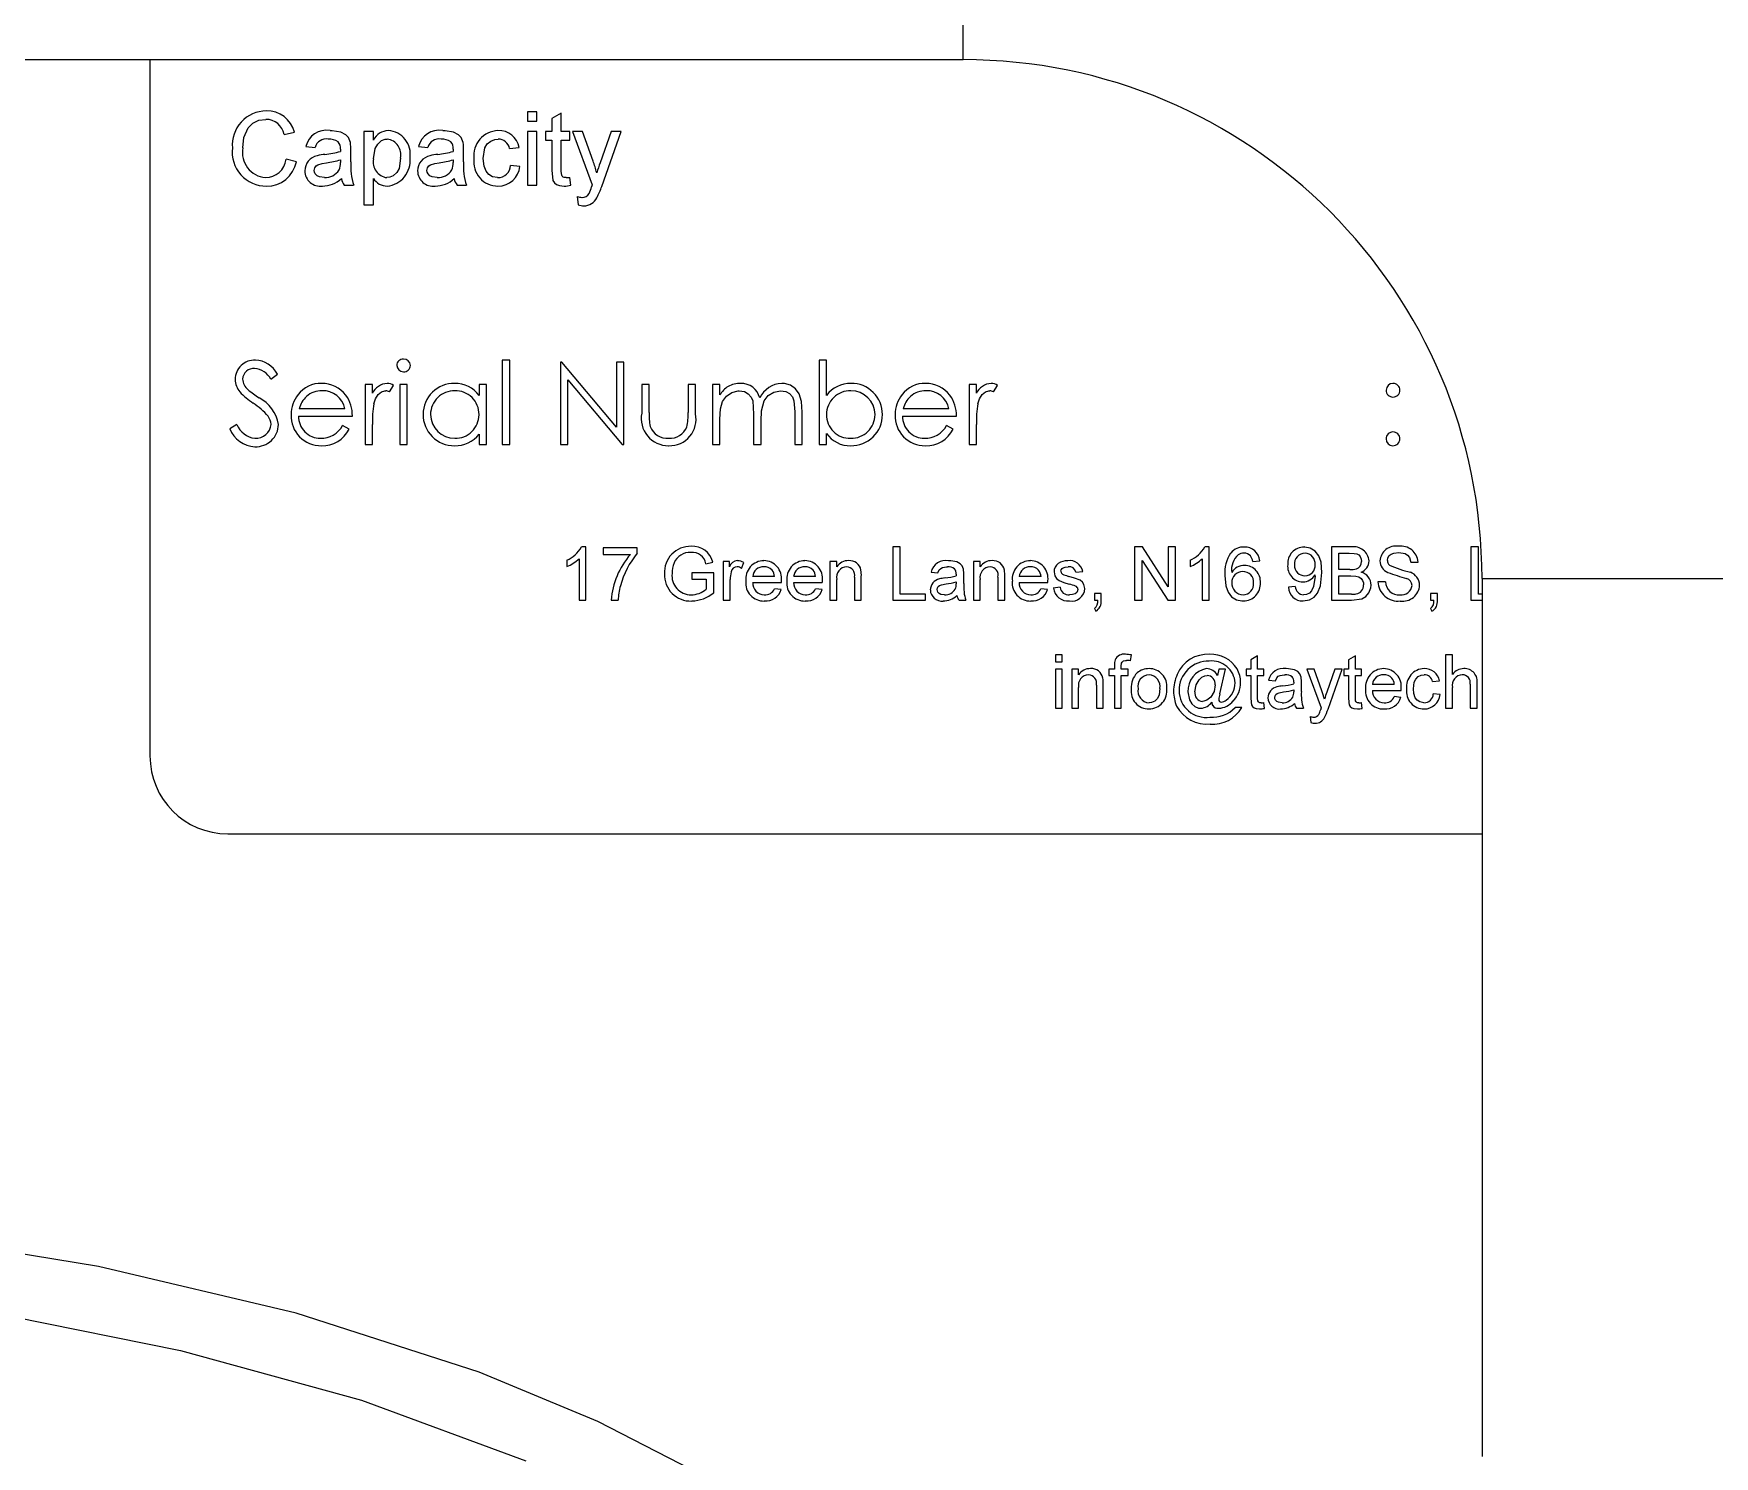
# Model space of a CAD drawing. Header units: millimetres. Extents: x 75 to 2075, y 25 to 1460.
# Drawn here: x 652.9 to 739.3, y 1117.1 to 1190.2 of the extents above; entities that cross this region are included whole.
import ezdxf

# ---------------------------------------------------------------- set-up
doc = ezdxf.new("R2010")
doc.units = ezdxf.units.MM
doc.header["$LTSCALE"] = 5

msp = doc.modelspace()

# ---------------------------------------------------------------- linework, layer by layer
at = {"color": 7, "linetype": 'Continuous', "lineweight": 25}
for p, q in [((700.67, 1188.866), (700.67, 1218.866)), ((486.503, 1188.866), (700.67, 1188.866)), ((658.871, 1188.866), (658.871, 1153.083)), ((678.759, 1186.183), (678.276, 1186.183)), ((678.276, 1186.183), (678.276, 1185.7)), ((678.759, 1185.7), (678.759, 1186.183)), ((678.276, 1185.7), (678.759, 1185.7)), ((680.015, 1186.114), (679.532, 1185.839)), ((679.532, 1185.839), (679.532, 1185.169)), ((680.015, 1185.169), (680.015, 1186.114)), ((665.769, 1185.023), (666.3, 1185.137)), ((666.879, 1184.396), (667.362, 1184.348)), ((670.356, 1185.169), (669.873, 1185.169)), ((669.873, 1185.169), (669.873, 1181.402)), ((670.356, 1184.732), (670.356, 1185.169)), ((672.674, 1184.396), (673.157, 1184.348)), ((678.276, 1185.169), (678.276, 1182.416)), ((678.759, 1185.169), (678.276, 1185.169)), ((678.759, 1182.416), (678.759, 1185.169)), ((679.532, 1185.169), (679.194, 1185.169)), ((679.194, 1185.169), (679.194, 1184.734)), ((679.194, 1184.734), (679.532, 1184.734)), ((679.532, 1184.734), (679.532, 1183.19)), ((680.45, 1185.169), (680.015, 1185.169)), ((680.015, 1183.172), (680.015, 1184.734)), ((680.015, 1184.734), (680.45, 1184.734)), ((680.45, 1184.734), (680.45, 1185.169)), ((680.595, 1185.169), (681.609, 1182.44)), ((681.105, 1185.169), (680.595, 1185.169)), ((681.646, 1183.658), (681.105, 1185.169)), ((682.575, 1185.169), (682.013, 1183.565)), ((682.097, 1182.351), (683.083, 1185.169)), ((683.083, 1185.169), (682.575, 1185.169)), ((666.396, 1183.622), (665.865, 1183.746)), ((668.666, 1183.72), (668.664, 1183.58)), ((669.197, 1183.612), (669.197, 1184.201)), ((674.461, 1183.72), (674.459, 1183.58)), ((674.993, 1183.612), (674.993, 1184.201)), ((677.359, 1184.3), (677.842, 1184.348)), ((670.356, 1181.402), (670.356, 1182.762)), ((677.89, 1183.382), (677.407, 1183.43)), ((680.498, 1182.41), (680.45, 1182.815)), ((668.859, 1182.416), (669.342, 1182.416)), ((674.655, 1182.416), (675.137, 1182.416)), ((678.276, 1182.416), (678.759, 1182.416)), ((680.836, 1181.829), (680.884, 1181.408)), ((669.873, 1181.402), (670.356, 1181.402)), ((676.982, 1173.425), (676.982, 1169.083)), ((677.362, 1173.425), (676.982, 1173.425)), ((677.362, 1169.083), (677.362, 1173.425)), ((680.047, 1173.316), (679.967, 1173.316)), ((679.967, 1173.316), (679.967, 1169.083)), ((682.844, 1169.984), (680.047, 1173.316)), ((682.844, 1173.316), (682.844, 1169.984)), ((683.224, 1173.316), (682.844, 1173.316)), ((683.224, 1169.083), (683.224, 1173.316)), ((693.644, 1173.425), (693.264, 1173.425)), ((693.264, 1173.425), (693.264, 1169.083)), ((693.644, 1171.615), (693.644, 1173.425)), ((665.078, 1172.448), (665.422, 1172.708)), ((680.347, 1172.407), (683.137, 1169.083)), ((680.347, 1169.083), (680.347, 1172.407)), ((669.927, 1172.177), (669.927, 1169.083)), ((670.306, 1172.177), (669.927, 1172.177)), ((670.306, 1171.721), (670.306, 1172.177)), ((671.183, 1171.796), (671.392, 1172.125)), ((672.097, 1172.177), (671.718, 1172.177)), ((671.718, 1172.177), (671.718, 1169.083)), ((672.097, 1169.083), (672.097, 1172.177)), ((675.788, 1172.177), (675.788, 1171.604)), ((676.168, 1172.177), (675.788, 1172.177)), ((676.168, 1169.083), (676.168, 1172.177)), ((684.146, 1172.177), (684.146, 1170.698)), ((684.526, 1172.177), (684.146, 1172.177)), ((684.526, 1170.742), (684.526, 1172.177)), ((686.534, 1172.177), (686.534, 1170.742)), ((686.914, 1172.177), (686.534, 1172.177)), ((686.914, 1170.67), (686.914, 1172.177)), ((687.783, 1172.177), (687.783, 1169.083)), ((688.162, 1172.177), (687.783, 1172.177)), ((688.162, 1171.639), (688.162, 1172.177)), ((700.971, 1172.177), (700.971, 1169.083)), ((701.351, 1172.177), (700.971, 1172.177)), ((701.351, 1171.721), (701.351, 1172.177)), ((702.228, 1171.796), (702.436, 1172.125)), ((668.895, 1170.928), (666.547, 1170.928)), ((689.899, 1170.656), (689.899, 1169.083)), ((692.016, 1170.76), (692.016, 1169.083)), ((692.396, 1169.083), (692.396, 1170.759)), ((699.94, 1170.928), (697.592, 1170.928)), ((663.337, 1170.114), (662.98, 1169.9)), ((666.507, 1170.548), (669.275, 1170.548)), ((669.112, 1169.883), (668.775, 1170.06)), ((670.306, 1169.083), (670.306, 1170.123)), ((688.162, 1169.083), (688.162, 1170.385)), ((690.279, 1169.083), (690.279, 1170.286)), ((697.552, 1170.548), (700.32, 1170.548)), ((700.157, 1169.883), (699.819, 1170.06)), ((701.351, 1169.083), (701.351, 1170.123)), ((669.927, 1169.083), (670.306, 1169.083)), ((671.718, 1169.083), (672.097, 1169.083)), ((675.788, 1169.618), (675.788, 1169.083)), ((675.788, 1169.083), (676.168, 1169.083)), ((676.982, 1169.083), (677.362, 1169.083)), ((679.967, 1169.083), (680.347, 1169.083)), ((683.137, 1169.083), (683.224, 1169.083)), ((687.783, 1169.083), (688.162, 1169.083)), ((689.899, 1169.083), (690.279, 1169.083)), ((692.016, 1169.083), (692.396, 1169.083)), ((693.264, 1169.083), (693.644, 1169.083)), ((693.644, 1169.083), (693.644, 1169.655)), ((700.971, 1169.083), (701.351, 1169.083)), ((681.281, 1163.823), (681.054, 1163.823)), ((681.281, 1161.083), (681.281, 1163.823)), ((683.915, 1163.787), (682.159, 1163.787)), ((682.159, 1163.787), (682.159, 1163.436)), ((683.915, 1163.503), (683.915, 1163.787)), ((697.05, 1163.823), (697.05, 1161.083)), ((697.437, 1163.823), (697.05, 1163.823)), ((697.437, 1161.399), (697.437, 1163.823)), ((709.484, 1163.823), (709.484, 1161.083)), ((709.892, 1163.823), (709.484, 1163.823)), ((711.205, 1161.778), (709.892, 1163.823)), ((711.205, 1163.823), (711.205, 1161.778)), ((711.591, 1163.823), (711.205, 1163.823)), ((711.591, 1161.083), (711.591, 1163.823)), ((713.312, 1163.823), (713.086, 1163.823)), ((713.312, 1161.083), (713.312, 1163.823)), ((720.625, 1163.823), (719.599, 1163.823)), ((719.599, 1163.823), (719.599, 1161.083)), ((726.764, 1163.823), (726.764, 1161.083)), ((727.15, 1163.823), (726.764, 1163.823)), ((727.15, 1161.399), (727.15, 1163.823)), ((680.297, 1163.138), (680.297, 1162.814)), ((680.929, 1163.218), (680.929, 1161.083)), ((682.159, 1163.436), (683.564, 1163.436)), ((687.45, 1162.961), (687.803, 1163.05)), ((688.34, 1163.085), (688.34, 1161.083)), ((688.656, 1163.085), (688.34, 1163.085)), ((688.656, 1162.806), (688.656, 1163.085)), ((689.284, 1162.722), (689.394, 1163.026)), ((693.819, 1163.085), (693.819, 1161.083)), ((694.17, 1163.085), (693.819, 1163.085)), ((694.17, 1162.806), (694.17, 1163.085)), ((701.546, 1163.085), (701.195, 1163.085)), ((701.195, 1163.085), (701.195, 1161.083)), ((701.546, 1162.806), (701.546, 1163.085)), ((709.87, 1163.127), (711.183, 1161.083)), ((709.87, 1161.083), (709.87, 1163.127)), ((712.329, 1163.138), (712.329, 1162.814)), ((712.961, 1163.218), (712.961, 1161.083)), ((715.56, 1163.085), (715.911, 1163.12)), ((719.985, 1162.663), (719.985, 1163.506)), ((719.985, 1163.506), (720.507, 1163.506)), ((723.673, 1163.05), (724.06, 1163.05)), ((686.725, 1162.488), (686.725, 1162.172)), ((687.848, 1162.488), (686.725, 1162.488)), ((686.725, 1162.172), (687.462, 1162.172)), ((687.462, 1162.172), (687.462, 1161.653)), ((687.848, 1161.474), (687.848, 1162.488)), ((688.691, 1161.083), (688.691, 1162.147)), ((690.974, 1162.312), (689.85, 1162.312)), ((689.85, 1161.996), (691.324, 1161.996)), ((693.082, 1162.312), (691.958, 1162.312)), ((691.958, 1161.996), (693.431, 1161.996)), ((694.17, 1161.083), (694.17, 1162.156)), ((695.084, 1162.278), (695.084, 1161.083)), ((695.435, 1161.083), (695.435, 1162.308)), ((699.017, 1162.523), (699.369, 1162.488)), ((700.317, 1162.031), (700.315, 1161.929)), ((700.703, 1161.952), (700.703, 1162.381)), ((701.546, 1161.083), (701.546, 1162.156)), ((702.459, 1162.278), (702.459, 1161.083)), ((702.811, 1161.083), (702.811, 1162.308)), ((704.672, 1162.312), (703.548, 1162.312)), ((703.548, 1161.996), (705.022, 1161.996)), ((706.463, 1162.523), (706.814, 1162.558)), ((720.55, 1162.663), (719.985, 1162.663)), ((719.985, 1161.399), (719.985, 1162.347)), ((719.985, 1162.347), (720.589, 1162.347)), ((722.374, 1162.031), (721.987, 1162.031)), ((727.337, 1162.199), (727.337, 1117.091)), ((727.337, 1162.199), (757.337, 1162.199)), ((680.929, 1161.083), (681.281, 1161.083)), ((682.58, 1161.083), (682.931, 1161.083)), ((688.34, 1161.083), (688.691, 1161.083)), ((691.315, 1161.645), (690.97, 1161.68)), ((693.422, 1161.645), (693.078, 1161.68)), ((693.819, 1161.083), (694.17, 1161.083)), ((695.084, 1161.083), (695.435, 1161.083)), ((697.05, 1161.083), (698.736, 1161.083)), ((698.736, 1161.399), (697.437, 1161.399)), ((698.736, 1161.083), (698.736, 1161.399)), ((700.457, 1161.083), (700.809, 1161.083)), ((701.195, 1161.083), (701.546, 1161.083)), ((702.459, 1161.083), (702.811, 1161.083)), ((705.012, 1161.645), (704.668, 1161.68)), ((705.655, 1161.75), (705.304, 1161.715)), ((707.763, 1161.434), (707.412, 1161.434)), ((707.412, 1161.434), (707.412, 1161.083)), ((707.412, 1161.083), (707.586, 1161.083)), ((707.763, 1161.083), (707.763, 1161.434)), ((709.484, 1161.083), (709.87, 1161.083)), ((711.183, 1161.083), (711.591, 1161.083)), ((712.961, 1161.083), (713.312, 1161.083)), ((717.738, 1161.785), (717.386, 1161.75)), ((719.599, 1161.083), (720.627, 1161.083)), ((720.633, 1161.399), (719.985, 1161.399)), ((725.043, 1161.434), (724.692, 1161.434)), ((724.692, 1161.434), (724.692, 1161.083)), ((724.692, 1161.083), (724.866, 1161.083)), ((725.043, 1161.083), (725.043, 1161.434)), ((726.764, 1161.083), (727.337, 1161.083)), ((727.337, 1161.399), (727.15, 1161.399)), ((707.412, 1160.662), (707.482, 1160.521)), ((724.692, 1160.662), (724.762, 1160.521)), ((705.761, 1158.275), (705.41, 1158.275)), ((705.41, 1158.275), (705.41, 1157.923)), ((705.41, 1157.923), (705.761, 1157.923)), ((705.761, 1157.923), (705.761, 1158.275)), ((708.444, 1157.741), (708.444, 1157.537)), ((708.795, 1157.537), (708.795, 1157.707)), ((709.269, 1157.976), (709.319, 1158.275)), ((715.806, 1158.224), (715.455, 1158.024)), ((715.455, 1158.024), (715.455, 1157.537)), ((715.806, 1157.537), (715.806, 1158.224)), ((720.828, 1158.224), (720.477, 1158.024)), ((720.477, 1158.024), (720.477, 1157.537)), ((720.828, 1157.537), (720.828, 1158.224)), ((725.464, 1158.275), (725.464, 1155.535)), ((725.816, 1158.275), (725.464, 1158.275)), ((725.816, 1157.274), (725.816, 1158.275)), ((705.41, 1157.537), (705.41, 1155.535)), ((705.761, 1157.537), (705.41, 1157.537)), ((705.761, 1155.535), (705.761, 1157.537)), ((706.253, 1157.537), (706.253, 1155.535)), ((706.604, 1157.537), (706.253, 1157.537)), ((706.604, 1157.258), (706.604, 1157.537)), ((707.868, 1155.535), (707.868, 1156.76)), ((708.163, 1157.537), (708.163, 1157.221)), ((708.444, 1157.537), (708.163, 1157.537)), ((708.163, 1157.221), (708.444, 1157.221)), ((708.444, 1157.221), (708.444, 1155.535)), ((709.146, 1157.537), (708.795, 1157.537)), ((708.795, 1157.221), (709.146, 1157.221)), ((708.795, 1155.535), (708.795, 1157.221)), ((709.146, 1157.221), (709.146, 1157.537)), ((713.804, 1157.537), (713.74, 1157.227)), ((714.155, 1157.537), (713.804, 1157.537)), ((713.864, 1156.269), (714.155, 1157.537)), ((715.455, 1157.537), (715.209, 1157.537)), ((715.209, 1157.537), (715.209, 1157.221)), ((715.209, 1157.221), (715.455, 1157.221)), ((715.455, 1157.221), (715.455, 1156.097)), ((716.122, 1157.537), (715.806, 1157.537)), ((715.806, 1157.221), (716.122, 1157.221)), ((715.806, 1156.085), (715.806, 1157.221)), ((716.122, 1157.221), (716.122, 1157.537)), ((716.368, 1156.975), (716.719, 1156.94)), ((718.054, 1156.404), (718.054, 1156.833)), ((718.706, 1157.537), (718.335, 1157.537)), ((718.335, 1157.537), (719.072, 1155.552)), ((719.099, 1156.438), (718.706, 1157.537)), ((719.775, 1157.537), (719.366, 1156.37)), ((719.427, 1155.488), (720.145, 1157.537)), ((720.145, 1157.537), (719.775, 1157.537)), ((720.231, 1157.537), (720.231, 1157.221)), ((720.477, 1157.537), (720.231, 1157.537)), ((720.231, 1157.221), (720.477, 1157.221)), ((720.477, 1157.221), (720.477, 1156.097)), ((721.144, 1157.537), (720.828, 1157.537)), ((720.828, 1157.221), (721.144, 1157.221)), ((720.828, 1156.085), (720.828, 1157.221)), ((721.144, 1157.221), (721.144, 1157.537)), ((722.83, 1156.764), (721.706, 1156.764)), ((724.797, 1156.905), (725.148, 1156.94)), ((726.729, 1156.779), (726.729, 1155.535)), ((727.08, 1155.535), (727.08, 1156.797)), ((706.604, 1155.535), (706.604, 1156.608)), ((707.517, 1156.73), (707.517, 1155.535)), ((717.667, 1156.483), (717.666, 1156.381)), ((721.706, 1156.448), (723.18, 1156.448)), ((723.171, 1156.097), (722.826, 1156.132)), ((725.183, 1156.237), (724.832, 1156.273)), ((725.816, 1155.535), (725.816, 1156.609)), ((705.41, 1155.535), (705.761, 1155.535)), ((706.253, 1155.535), (706.604, 1155.535)), ((707.517, 1155.535), (707.868, 1155.535)), ((708.444, 1155.535), (708.795, 1155.535)), ((714.998, 1155.57), (714.647, 1155.57)), ((716.157, 1155.53), (716.122, 1155.825)), ((717.808, 1155.535), (718.159, 1155.535)), ((718.51, 1155.108), (718.545, 1154.802)), ((721.18, 1155.53), (721.144, 1155.825)), ((725.464, 1155.535), (725.816, 1155.535)), ((726.729, 1155.535), (727.08, 1155.535)), ((662.871, 1149.083), (727.337, 1149.083))]:
    msp.add_line(p, q, dxfattribs=at)
at = {"color": 7, "linetype": 'Continuous', "lineweight": 25, "flags": 128}
for points in [[(663.644, 1184.33), (663.705, 1184.862), (663.913, 1185.361), (664.156, 1185.604), (664.468, 1185.751), (664.822, 1185.797)], [(669.174, 1184.614), (669.075, 1184.864), (668.94, 1185.011), (668.686, 1185.141), (668.242, 1185.215), (668.127, 1185.217)], [(670.356, 1183.77), (670.443, 1184.303), (670.578, 1184.531), (670.779, 1184.704), (670.955, 1184.772), (671.068, 1184.783)], [(674.969, 1184.614), (674.871, 1184.864), (674.735, 1185.011), (674.481, 1185.141), (674.037, 1185.215), (673.922, 1185.217)], [(676.007, 1183.795), (676.089, 1184.327), (676.205, 1184.532), (676.384, 1184.685), (676.598, 1184.767), (676.762, 1184.783)], [(667.314, 1183.173), (667.343, 1183.306), (667.412, 1183.404), (667.499, 1183.467), (667.716, 1183.535), (667.939, 1183.57)], [(671.757, 1183.806), (671.677, 1183.274), (671.56, 1183.061), (671.379, 1182.898), (671.194, 1182.819), (671.048, 1182.803)], [(673.109, 1183.173), (673.138, 1183.306), (673.207, 1183.404), (673.294, 1183.467), (673.511, 1183.535), (673.735, 1183.57)], [(676.743, 1182.803), (676.478, 1182.849), (676.287, 1182.962), (676.145, 1183.131), (676.046, 1183.395), (676.007, 1183.795)], [(667.842, 1182.803), (667.582, 1182.839), (667.463, 1182.898), (667.369, 1182.993), (667.326, 1183.083), (667.314, 1183.173)], [(673.637, 1182.803), (673.377, 1182.839), (673.258, 1182.898), (673.164, 1182.993), (673.121, 1183.083), (673.109, 1183.173)], [(679.532, 1183.19), (679.586, 1182.656), (679.663, 1182.536), (679.775, 1182.448), (679.921, 1182.392), (680.158, 1182.368)], [(680.26, 1182.803), (680.167, 1182.813), (680.111, 1182.836), (680.065, 1182.877), (680.034, 1182.933), (680.016, 1183.118), (680.015, 1183.172)], [(670.374, 1171.184), (670.463, 1171.437), (670.609, 1171.663), (670.776, 1171.794), (670.938, 1171.847), (670.989, 1171.851)], [(688.162, 1170.385), (688.197, 1170.918), (688.308, 1171.305), (688.502, 1171.573), (688.772, 1171.762), (689.098, 1171.848), (689.163, 1171.851)], [(689.163, 1171.851), (689.428, 1171.808), (689.627, 1171.696), (689.777, 1171.523), (689.852, 1171.329), (689.899, 1170.656)], [(690.279, 1170.286), (690.303, 1170.82), (690.443, 1171.341), (690.649, 1171.605), (690.932, 1171.783), (691.282, 1171.851)], [(691.282, 1171.851), (691.548, 1171.81), (691.748, 1171.703), (691.898, 1171.533), (691.973, 1171.34), (692.016, 1170.76)], [(692.396, 1170.759), (692.362, 1171.292), (692.243, 1171.696), (692.056, 1171.955), (691.793, 1172.137), (691.484, 1172.223), (691.348, 1172.231)], [(701.419, 1171.184), (701.507, 1171.437), (701.654, 1171.663), (701.821, 1171.794), (701.982, 1171.847), (702.034, 1171.851)], [(719.107, 1162.508), (719.063, 1163.041), (718.948, 1163.371), (718.765, 1163.604), (718.513, 1163.761), (718.238, 1163.821), (718.191, 1163.823)], [(699.369, 1162.488), (699.443, 1162.651), (699.516, 1162.726), (699.61, 1162.772), (699.821, 1162.803), (699.861, 1162.804)], [(700.686, 1162.681), (700.617, 1162.859), (700.523, 1162.965), (700.347, 1163.059), (700.039, 1163.117), (699.924, 1163.12)], [(705.691, 1162.575), (705.709, 1162.654), (705.75, 1162.71), (705.81, 1162.755), (705.919, 1162.791), (706.075, 1162.804)], [(720.507, 1163.506), (720.774, 1163.494), (720.912, 1163.465), (721.005, 1163.413), (721.075, 1163.333), (721.131, 1163.201), (721.144, 1163.078)], [(722.479, 1163.133), (722.503, 1163.265), (722.573, 1163.378), (722.672, 1163.46), (722.801, 1163.512), (723.059, 1163.542)], [(723.059, 1163.542), (723.385, 1163.485), (723.513, 1163.404), (723.606, 1163.285), (723.666, 1163.103), (723.673, 1163.05)], [(705.339, 1162.539), (705.38, 1162.337), (705.468, 1162.2), (705.596, 1162.1), (705.851, 1161.996), (706.119, 1161.913)], [(706.92, 1161.684), (706.879, 1161.893), (706.795, 1162.018), (706.676, 1162.111), (706.398, 1162.222), (706.109, 1162.313)], [(714.12, 1162.365), (714.17, 1161.833), (714.289, 1161.498), (714.47, 1161.27), (714.717, 1161.115), (714.995, 1161.051), (715.08, 1161.048)], [(718.143, 1161.048), (718.476, 1161.107), (718.712, 1161.249), (718.89, 1161.458), (719.04, 1161.829), (719.107, 1162.508)], [(718.758, 1162.322), (718.675, 1161.79), (718.577, 1161.571), (718.465, 1161.458), (718.323, 1161.388), (718.161, 1161.364)], [(720.589, 1162.347), (720.856, 1162.329), (721.014, 1162.283), (721.12, 1162.21), (721.197, 1162.106), (721.242, 1161.973), (721.25, 1161.873)], [(699.333, 1161.633), (699.349, 1161.716), (699.393, 1161.789), (699.454, 1161.84), (699.56, 1161.881), (699.788, 1161.922)], [(699.718, 1161.364), (699.529, 1161.39), (699.442, 1161.433), (699.373, 1161.502), (699.342, 1161.568), (699.333, 1161.633)], [(706.569, 1161.649), (706.552, 1161.563), (706.504, 1161.488), (706.419, 1161.42), (706.291, 1161.377), (706.139, 1161.364)], [(720.627, 1161.083), (721.16, 1161.158), (721.372, 1161.273), (721.527, 1161.459), (721.623, 1161.716), (721.636, 1161.868)], [(708.795, 1157.707), (708.813, 1157.852), (708.837, 1157.907), (708.871, 1157.944), (708.915, 1157.969), (709.02, 1157.991), (709.073, 1157.994)], [(712.575, 1156.375), (712.647, 1156.733), (712.8, 1157.005), (712.945, 1157.141), (713.088, 1157.206), (713.206, 1157.221)], [(716.719, 1156.94), (716.794, 1157.103), (716.866, 1157.178), (716.961, 1157.224), (717.171, 1157.255), (717.212, 1157.256)], [(718.037, 1157.133), (717.967, 1157.311), (717.873, 1157.417), (717.698, 1157.511), (717.39, 1157.569), (717.275, 1157.572)], [(723.814, 1156.538), (723.854, 1156.869), (723.93, 1157.037), (724.062, 1157.169), (724.216, 1157.238), (724.363, 1157.256)], [(710.783, 1156.547), (710.741, 1156.219), (710.658, 1156.041), (710.517, 1155.903), (710.351, 1155.83), (710.222, 1155.816)], [(712.223, 1156.376), (712.3, 1155.977), (712.427, 1155.761), (712.582, 1155.625), (712.773, 1155.547), (712.888, 1155.535)], [(713.628, 1156.738), (713.566, 1156.403), (713.392, 1156.108), (713.201, 1155.954), (713.036, 1155.893), (712.964, 1155.886)], [(715.455, 1156.097), (715.467, 1155.831), (715.493, 1155.711), (715.545, 1155.628), (715.619, 1155.565), (715.723, 1155.521), (715.91, 1155.5)], [(715.984, 1155.816), (715.917, 1155.823), (715.875, 1155.84), (715.842, 1155.87), (715.82, 1155.91), (715.806, 1156.045), (715.806, 1156.085)], [(716.684, 1156.085), (716.699, 1156.168), (716.743, 1156.241), (716.805, 1156.292), (716.911, 1156.333), (717.139, 1156.374)], [(717.068, 1155.816), (716.879, 1155.842), (716.792, 1155.885), (716.724, 1155.954), (716.692, 1156.02), (716.684, 1156.085)], [(720.477, 1156.097), (720.489, 1155.831), (720.515, 1155.711), (720.567, 1155.628), (720.641, 1155.565), (720.745, 1155.521), (720.932, 1155.5)], [(721.007, 1155.816), (720.939, 1155.823), (720.898, 1155.84), (720.865, 1155.87), (720.842, 1155.91), (720.829, 1156.045), (720.828, 1156.085)], [(724.349, 1155.816), (724.133, 1155.859), (723.999, 1155.948), (723.902, 1156.076), (723.833, 1156.29), (723.814, 1156.538)], [(687.951, 1115.762), (681.897, 1118.884), (675.796, 1121.414), (666.391, 1124.454), (656.227, 1126.857), (645.877, 1128.546), (636.846, 1129.47), (628.826, 1129.888), (620.047, 1129.917), (610.607, 1129.438), (600.908, 1128.355), (591.08, 1126.573), (580.814, 1123.838), (570.181, 1119.797), (559.655, 1114.091)], [(567.185, 1114.633), (575.22, 1118.313), (587.016, 1122.164), (599.445, 1124.762), (611.922, 1126.196), (619.219, 1126.562), (625.972, 1126.612), (632.112, 1126.423), (637.71, 1126.056), (644.148, 1125.4), (651.795, 1124.284), (660.44, 1122.536), (669.752, 1119.976), (678.196, 1116.871)]]:
    msp.add_lwpolyline(points, dxfattribs=at)
at = {"color": 7, "linetype": 'Continuous', "lineweight": 25}
for centre, radius, start, end in [((700.67, 1162.199), 56.667, 0, 90), ((700.67, 1162.199), 26.667, 0, 90), ((664.852, 1184.485), 1.747, 90.13166, 185.16291), ((664.905, 1184.797), 1.435, 13.67637, 92.2795), ((664.838, 1184.85), 0.947, 10.49444, 90.92675), ((667.929, 1184.16), 1.076, 79.41642, 167.28918), ((667.926, 1184.215), 0.579, 78.65408, 166.70021), ((668.094, 1184.03), 0.754, 53.54945, 94.08239), ((668.192, 1184.313), 0.476, 354.43884, 42.78149), ((666.508, 1184.256), 2.69, 358.83615, 7.65113), ((671.144, 1184.337), 0.881, 91.42783, 153.33156), ((670.955, 1183.972), 0.819, 348.35865, 82.05219), ((671.045, 1184.009), 1.211, 350.6801, 86.38374), ((673.724, 1184.16), 1.076, 79.41642, 167.28918), ((673.721, 1184.215), 0.579, 78.65408, 166.70021), ((673.889, 1184.03), 0.754, 53.54945, 94.08239), ((673.987, 1184.313), 0.476, 354.43884, 42.78149), ((672.303, 1184.256), 2.69, 358.83615, 7.65113), ((676.794, 1183.938), 1.28, 91.58741, 186.97721), ((676.81, 1184.172), 1.047, 9.7051, 92.78078), ((676.777, 1184.191), 0.592, 10.61141, 91.43578), ((664.84, 1184.109), 1.741, 172.7887, 270.61517), ((664.918, 1184.094), 1.296, 169.51646, 265.15964), ((664.819, 1183.855), 1.052, 269.45551, 354.06509), ((664.896, 1183.891), 1.524, 268.57318, 349.82168), ((667.628, 1183.146), 0.797, 101.37603, 179.96682), ((668.203, 1180.909), 3.106, 96.20143, 103.64049), ((667.457, 1188.14), 4.164, 275.6642, 286.8512), ((667.562, 1187.231), 3.68, 275.89001, 287.46119), ((667.831, 1183.539), 0.834, 335.89461, 2.83874), ((678.743, 1184.008), 10.08, 178.52695, 179.16615), ((672.389, 1183.392), 3.199, 176.0642, 197.75826), ((671.156, 1183.611), 0.815, 168.73219, 262.41923), ((670.934, 1183.675), 1.313, 275.73212, 6.04188), ((673.423, 1183.146), 0.797, 101.37603, 179.96682), ((673.998, 1180.909), 3.106, 96.20143, 103.64049), ((673.252, 1188.14), 4.164, 275.6642, 286.8512), ((673.357, 1187.231), 3.68, 275.89001, 287.46119), ((673.626, 1183.539), 0.834, 335.89461, 2.83874), ((684.538, 1184.008), 10.08, 178.52695, 179.16615), ((678.184, 1183.392), 3.199, 176.0642, 197.75826), ((676.756, 1183.612), 1.244, 172.11916, 270.19205), ((675.157, 1181.309), 6.901, 14.63996, 19.89695), ((762.789, 1154.922), 85.704, 160.47603, 160.83851), ((667.63, 1183.161), 0.8, 181.08834, 277.29149), ((667.72, 1183.842), 1.474, 270.48275, 312.45084), ((667.864, 1183.671), 0.868, 268.57298, 327.0201), ((669.448, 1182.869), 0.742, 188.85542, 217.54176), ((671.072, 1183.215), 0.847, 212.32466, 269.53506), ((673.426, 1183.161), 0.8, 181.08834, 277.29149), ((673.515, 1183.842), 1.474, 270.48275, 312.45084), ((673.659, 1183.671), 0.868, 268.57298, 327.0201), ((675.243, 1182.869), 0.742, 188.85542, 217.54176), ((676.755, 1183.455), 0.652, 268.9343, 357.85369), ((676.759, 1183.506), 1.138, 270.05428, 353.74239), ((680.22, 1184.926), 2.123, 271.0861, 276.20868), ((680.128, 1184.024), 1.656, 271.01188, 282.89403), ((681.098, 1182.645), 0.857, 252.20992, 268.69181), ((681.104, 1182.177), 0.389, 266.13265, 330.18494), ((678.942, 1183.117), 2.745, 335.60588, 343.28203), ((698.948, 1176.558), 18.31, 161.26421, 161.63532), ((676.902, 1184.308), 5.551, 332.79263, 339.36516), ((681.202, 1182.308), 0.954, 250.52745, 268.65713), ((681.168, 1182.102), 0.749, 270.90217, 333.61454), ((664.245, 1172.432), 0.994, 87.16573, 179.72504), ((664.232, 1172.082), 1.345, 27.77398, 87.3673), ((671.892, 1173.142), 0.338, 87.71445, 178.27648), ((671.914, 1173.133), 0.347, 3.18907, 91.36938), ((664.285, 1172.451), 1.034, 180.7676, 219.5493), ((664.204, 1172.418), 0.575, 85.28612, 176.32774), ((664.37, 1172.487), 0.74, 182.52554, 231.52468), ((664.18, 1171.98), 1.013, 27.49519, 85.9422), ((671.896, 1173.17), 0.342, 182.9943, 271.60992), ((671.925, 1173.163), 0.336, 266.76076, 358.08609), ((666.485, 1174.698), 4.174, 224.10575, 236.50393), ((670.352, 1180.011), 10.352, 231.51325, 235.43312), ((663.609, 1169.804), 1.894, 9.60698, 62.65052), ((667.759, 1170.636), 1.632, 141.41578, 180.53301), ((667.65, 1170.764), 1.467, 88.33034, 142.65872), ((667.821, 1170.611), 1.313, 133.62099, 165.99994), ((667.689, 1170.676), 1.176, 88.84469, 131.1411), ((667.73, 1170.729), 1.502, 36.46949, 91.43471), ((667.756, 1170.687), 1.164, 11.93901, 92.15763), ((667.562, 1170.601), 1.714, 358.24852, 36.57288), ((671.12, 1171.33), 0.903, 93.73758, 154.32323), ((670.967, 1171.402), 0.449, 61.16803, 87.13955), ((671.039, 1171.592), 0.64, 56.47763, 87.97973), ((674.506, 1170.637), 1.594, 88.90162, 179.95069), ((674.524, 1170.619), 1.232, 89.16902, 179.29478), ((674.583, 1170.761), 1.47, 34.97782, 91.82998), ((674.575, 1170.638), 1.213, 359.28548, 91.57845), ((689.487, 1170.761), 1.589, 124.30995, 146.47723), ((689.227, 1170.865), 1.366, 89.90957, 117.73226), ((689.25, 1171.236), 0.995, 14.41756, 91.19791), ((691.414, 1170.896), 1.337, 92.81971, 153.90574), ((694.902, 1170.639), 1.592, 89.84228, 142.17352), ((694.867, 1170.629), 1.223, 88.59938, 179.66809), ((694.901, 1170.612), 1.239, 0.56107, 90.22541), ((694.925, 1170.635), 1.596, 359.60238, 90.66909), ((698.804, 1170.636), 1.632, 141.41578, 180.53301), ((698.695, 1170.764), 1.467, 88.33034, 142.65872), ((698.865, 1170.611), 1.313, 133.62099, 165.99994), ((698.733, 1170.676), 1.176, 88.84469, 131.1411), ((698.775, 1170.729), 1.502, 36.46949, 91.43471), ((698.801, 1170.687), 1.164, 11.93901, 92.15763), ((698.607, 1170.601), 1.714, 358.24852, 36.57288), ((702.164, 1171.33), 0.903, 93.73758, 154.32323), ((702.011, 1171.402), 0.449, 61.16803, 87.13955), ((702.083, 1171.592), 0.64, 56.47763, 87.97973), ((722.763, 1171.877), 0.354, 90.19798, 179.80202), ((722.761, 1171.877), 0.352, 179.8711, 270.1289), ((722.765, 1171.881), 0.35, 359.52688, 90.47312), ((722.766, 1171.874), 0.349, 269.32877, 0.67123), ((661.99, 1167.97), 3.917, 41.03597, 55.98208), ((667.656, 1170.558), 1.53, 177.64413, 271.02885), ((676.769, 1170.243), 6.464, 171.62346, 181.06434), ((674.507, 1170.625), 1.596, 179.50668, 270.61395), ((674.53, 1170.647), 1.239, 180.61445, 270.3683), ((674.568, 1170.628), 1.22, 268.60038, 359.74356), ((685.525, 1170.433), 1.404, 169.08285, 270.32764), ((687.671, 1170.639), 3.146, 178.13393, 191.38223), ((685.58, 1170.391), 1.363, 268.00286, 11.84091), ((683.379, 1170.625), 3.158, 348.36219, 2.12119), ((694.856, 1170.62), 1.212, 179.27977, 271.62374), ((694.909, 1170.64), 1.232, 269.14112, 359.2428), ((694.925, 1170.624), 1.596, 268.89628, 359.9877), ((698.7, 1170.558), 1.53, 177.64413, 271.02885), ((707.814, 1170.243), 6.464, 171.62346, 181.06434), ((664.32, 1170.406), 1.433, 200.69999, 267.88974), ((664.424, 1170.58), 1.182, 203.22417, 262.36982), ((664.315, 1170.191), 0.784, 266.47701, 355.24461), ((664.313, 1170.137), 1.163, 267.73163, 359.17428), ((664.39, 1170.104), 0.707, 1.82371, 38.31141), ((667.628, 1170.529), 1.121, 179.035, 270.40811), ((667.664, 1170.682), 1.273, 268.75172, 330.77479), ((667.73, 1170.573), 1.545, 268.26939, 333.4579), ((685.455, 1170.326), 0.921, 199.53528, 275.06669), ((685.604, 1170.344), 0.938, 265.84461, 337.68865), ((698.672, 1170.529), 1.121, 179.035, 270.40811), ((698.708, 1170.682), 1.273, 268.75172, 330.77479), ((698.775, 1170.573), 1.545, 268.26939, 333.4579), ((722.759, 1169.384), 0.35, 89.59865, 180.40135), ((722.765, 1169.384), 0.35, 359.52688, 90.47312), ((674.56, 1170.603), 1.574, 268.72353, 321.28921), ((694.851, 1170.503), 1.475, 215.07181, 271.67377), ((722.762, 1169.382), 0.353, 180.07153, 269.92847), ((722.762, 1169.381), 0.352, 269.90406, 0.09594), ((679.586, 1164.685), 1.703, 294.67721, 329.57188), ((686.645, 1162.53), 1.328, 88.22207, 183.90059), ((686.762, 1162.786), 1.074, 14.23933, 94.06481), ((711.618, 1164.685), 1.703, 294.67721, 329.57188), ((715.084, 1162.958), 0.865, 87.57517, 140.24169), ((715.15, 1163.059), 0.764, 4.56123, 92.21119), ((718.195, 1162.976), 0.846, 90.28915, 184.27484), ((720.745, 1163.043), 0.789, 5.05695, 98.76666), ((722.904, 1163.056), 0.813, 80.12725, 176.40589), ((723.164, 1162.967), 0.899, 5.30312, 97.71022), ((679.513, 1164.738), 2.077, 292.17093, 312.97719), ((686.553, 1160.805), 3.982, 138.64301, 175.99587), ((687.496, 1160.601), 4.61, 140.97742, 164.56407), ((687.145, 1162.468), 1.44, 158.28621, 180.55785), ((686.621, 1162.663), 0.881, 86.24733, 157.45788), ((686.738, 1162.818), 0.726, 11.39686, 94.69389), ((689.092, 1162.663), 0.458, 93.32075, 161.809), ((689.062, 1162.481), 0.323, 91.85327, 168.10102), ((689.042, 1162.406), 0.398, 52.4538, 88.58133), ((689.053, 1162.454), 0.666, 59.19288, 88.9416), ((690.44, 1162.173), 0.947, 90.9415, 186.45454), ((690.394, 1162.259), 0.546, 86.9401, 174.38904), ((690.442, 1162.236), 0.568, 44.72597, 91.92802), ((690.421, 1162.208), 0.913, 352.35478, 89.79277), ((692.547, 1162.173), 0.947, 90.9415, 186.45454), ((692.501, 1162.259), 0.546, 86.9401, 174.38904), ((692.549, 1162.236), 0.568, 44.72597, 91.92802), ((692.528, 1162.208), 0.913, 352.35478, 89.79277), ((694.694, 1162.268), 0.536, 91.26338, 192.07133), ((694.752, 1162.427), 0.694, 87.66102, 146.90396), ((694.67, 1162.379), 0.425, 346.34799, 88.34275), ((694.832, 1162.528), 0.595, 10.48642, 95.01887), ((699.779, 1162.353), 0.78, 79.2533, 167.4523), ((699.901, 1162.26), 0.546, 53.4357, 94.19615), ((702.07, 1162.268), 0.536, 91.26338, 192.07133), ((702.128, 1162.427), 0.694, 87.66102, 146.90396), ((702.046, 1162.379), 0.425, 346.34799, 88.34275), ((702.208, 1162.528), 0.595, 10.48642, 95.01887), ((704.138, 1162.173), 0.947, 90.9415, 186.45454), ((704.091, 1162.259), 0.546, 86.9401, 174.38904), ((704.14, 1162.236), 0.568, 44.72597, 91.92802), ((704.119, 1162.208), 0.913, 352.35478, 89.79277), ((705.883, 1162.543), 0.544, 126.52474, 180.34515), ((706.037, 1162.239), 0.881, 89.17268, 122.81977), ((706.139, 1162.441), 0.685, 9.8792, 97.52053), ((706.127, 1162.468), 0.34, 9.363, 98.81389), ((711.545, 1164.738), 2.077, 292.17093, 312.97719), ((715.905, 1162.512), 1.791, 146.0916, 184.7024), ((715.525, 1162.65), 1.063, 133.14859, 187.39532), ((715.131, 1162.09), 0.784, 89.59028, 147.36555), ((715.094, 1162.928), 0.578, 89.64847, 120.7372), ((715.107, 1163.057), 0.449, 43.41143, 91.18939), ((715.126, 1162.051), 0.823, 355.3854, 89.24994), ((714.958, 1162.983), 0.61, 9.65468, 38.91243), ((718.145, 1162.829), 0.798, 173.94804, 268.86155), ((718.252, 1162.954), 0.553, 90.738, 186.17378), ((718.22, 1162.865), 0.518, 176.75654, 271.7886), ((718.242, 1162.865), 0.518, 269.36337, 6.20944), ((718.231, 1162.978), 0.528, 353.73868, 88.53425), ((720.779, 1163.049), 0.367, 285.91321, 4.64521), ((720.883, 1163.126), 0.647, 291.39897, 358.81774), ((722.74, 1163.116), 0.648, 180.71413, 247.95513), ((722.826, 1163.132), 0.347, 179.95791, 224.22614), ((725.009, 1168.253), 5.888, 245.60779, 256.70119), ((686.653, 1162.381), 1.335, 177.50193, 272.70105), ((686.679, 1162.343), 0.979, 173.48585, 270.3162), ((690.102, 1162.16), 1.41, 164.03639, 180.53823), ((690.412, 1161.966), 0.919, 173.68026, 271.933), ((690.458, 1161.972), 0.608, 177.70536, 269.12654), ((690.44, 1162.287), 0.535, 2.69074, 40.74455), ((683.392, 1162.186), 7.934, 358.62699, 359.27706), ((692.519, 1161.966), 0.919, 173.68026, 271.933), ((692.565, 1161.972), 0.608, 177.70536, 269.12654), ((692.548, 1162.287), 0.535, 2.69074, 40.74455), ((685.5, 1162.186), 7.934, 358.62699, 359.27706), ((693.331, 1162.356), 2.105, 358.68053, 7.63667), ((699.564, 1161.612), 0.582, 101.55248, 179.79037), ((699.954, 1160.138), 2.105, 95.92996, 103.91196), ((699.378, 1165.541), 3.329, 276.17037, 286.34504), ((699.542, 1164.45), 2.54, 275.57737, 287.77382), ((699.972, 1162.463), 0.346, 354.43884, 42.78149), ((699.746, 1161.892), 0.57, 335.0275, 3.70585), ((707.645, 1162.241), 7.331, 178.52695, 179.16615), ((698.888, 1162.429), 1.816, 358.49387, 7.99341), ((702.97, 1161.786), 2.273, 175.80389, 198.01856), ((700.706, 1162.356), 2.105, 358.68053, 7.63667), ((704.11, 1161.966), 0.919, 173.68026, 271.933), ((704.156, 1161.972), 0.608, 177.70536, 269.12654), ((704.138, 1162.287), 0.535, 2.69074, 40.74455), ((697.09, 1162.186), 7.934, 358.62699, 359.27706), ((705.858, 1162.575), 0.167, 179.91098, 218.74927), ((705.944, 1162.659), 0.287, 221.14244, 249.4955), ((707.427, 1167.369), 5.225, 252.35095, 255.38337), ((715.071, 1161.964), 0.601, 177.31898, 268.31972), ((715.023, 1162.007), 0.552, 88.22479, 181.49802), ((715.061, 1162.022), 0.537, 354.9001, 92.23019), ((715.053, 1161.91), 0.546, 270.05825, 6.75788), ((715.067, 1161.929), 0.881, 270.86051, 3.67058), ((718.122, 1162.771), 0.74, 270.50239, 328.90096), ((714.539, 1162.252), 4.219, 0.95391, 1.86335), ((720.589, 1163.957), 1.294, 268.26996, 282.9621), ((720.967, 1161.872), 0.669, 359.64754, 76.83626), ((723.015, 1162.07), 1.029, 182.13119, 276.67524), ((723.067, 1162.056), 0.694, 182.03565, 274.19569), ((725.805, 1171.266), 9.355, 249.29133, 255.42746), ((723.35, 1161.831), 0.394, 1.53174, 75.03756), ((723.401, 1161.84), 0.729, 1.65871, 69.65876), ((686.541, 1160.877), 3.616, 164.76123, 176.73889), ((686.661, 1162.619), 1.256, 271.05223, 309.65194), ((686.663, 1162.907), 1.859, 271.65434, 309.62201), ((690.518, 1161.873), 0.828, 264.78522, 344.04787), ((690.484, 1161.894), 0.532, 266.17836, 336.2264), ((692.626, 1161.873), 0.828, 264.78522, 344.04787), ((692.591, 1161.894), 0.532, 266.17836, 336.2264), ((699.57, 1161.631), 0.588, 181.73769, 276.64214), ((699.593, 1162.209), 1.162, 272.16948, 310.76411), ((699.735, 1161.993), 0.629, 268.4327, 327.16037), ((700.885, 1161.412), 0.54, 188.8487, 217.54848), ((704.216, 1161.873), 0.828, 264.78522, 344.04787), ((704.182, 1161.894), 0.532, 266.17836, 336.2264), ((706.069, 1161.816), 0.771, 187.5346, 274.96154), ((706.091, 1161.799), 0.438, 186.43329, 276.37396), ((705.635, 1159.779), 2.188, 68.18982, 77.24332), ((706.241, 1161.72), 0.68, 261.11361, 357.02277), ((706.386, 1161.639), 0.183, 3.20783, 69.97056), ((707.141, 1161.021), 0.45, 307.04612, 7.96865), ((707.216, 1161.005), 0.552, 298.78132, 8.08858), ((718.121, 1161.783), 0.735, 182.53294, 271.73157), ((718.182, 1161.809), 0.445, 183.02178, 267.27586), ((720.672, 1162.807), 1.408, 268.436, 277.99798), ((720.814, 1161.846), 0.437, 277.08566, 3.62599), ((723.198, 1161.907), 0.549, 261.56082, 353.20138), ((723.262, 1161.907), 0.869, 261.56758, 356.92168), ((724.421, 1161.021), 0.45, 307.04612, 7.96865), ((724.496, 1161.005), 0.552, 298.78132, 8.08858), ((709.31, 1157.773), 0.866, 162.98193, 182.17402), ((708.934, 1157.814), 0.501, 81.54625, 154.87716), ((708.992, 1156.747), 1.562, 77.90911, 89.4105), ((709.062, 1156.766), 1.227, 80.28307, 89.50126), ((713.251, 1156.595), 1.717, 87.22295, 156.89317), ((713.272, 1156.454), 1.505, 88.26786, 180.68876), ((713.454, 1156.771), 1.195, 3.08549, 96.53517), ((713.396, 1156.719), 1.592, 31.93916, 92.20288), ((707.128, 1156.72), 0.536, 91.26338, 192.07133), ((707.185, 1156.879), 0.694, 87.66102, 146.90396), ((707.103, 1156.831), 0.425, 346.34799, 88.34275), ((707.265, 1156.98), 0.595, 10.48642, 95.01887), ((705.764, 1156.808), 2.105, 358.68053, 7.63667), ((710.343, 1156.617), 1.038, 134.97459, 184.49715), ((710.202, 1156.665), 0.907, 88.71877, 130.77723), ((710.248, 1156.656), 0.601, 92.44054, 191.42294), ((710.231, 1156.663), 0.909, 353.76278, 90.51078), ((710.172, 1156.64), 0.619, 351.44106, 85.29164), ((713.558, 1156.409), 2.073, 155.50114, 180.16547), ((713.373, 1156.436), 1.152, 99.56227, 182.99636), ((713.165, 1156.921), 0.651, 28.04576, 88.51297), ((713.193, 1156.783), 0.438, 354.05502, 88.24304), ((713.581, 1156.834), 1.066, 304.87229, 0.06135), ((713.536, 1156.863), 1.392, 316.70961, 0.02861), ((713.531, 1156.873), 1.397, 359.62572, 29.50581), ((717.129, 1156.805), 0.78, 79.2533, 167.4523), ((716.729, 1159.993), 3.329, 276.17037, 286.34504), ((717.252, 1156.712), 0.546, 53.4357, 94.19615), ((717.322, 1156.915), 0.346, 354.43884, 42.78149), ((724.996, 1156.693), 7.331, 178.52695, 179.16615), ((716.239, 1156.881), 1.816, 358.49387, 7.99341), ((722.296, 1156.625), 0.947, 90.9415, 186.45454), ((722.25, 1156.711), 0.546, 86.9401, 174.38904), ((722.298, 1156.688), 0.568, 44.72597, 91.92802), ((722.277, 1156.66), 0.913, 352.35478, 89.79277), ((722.296, 1156.739), 0.535, 2.69074, 40.74455), ((724.384, 1156.643), 0.929, 91.45416, 187.11046), ((724.402, 1156.817), 0.756, 9.32816, 93.15772), ((724.374, 1156.826), 0.43, 10.57532, 91.47187), ((726.342, 1156.719), 0.537, 91.89379, 191.81323), ((726.402, 1156.847), 0.725, 89.91709, 143.89637), ((726.328, 1156.849), 0.407, 350.16032, 90.51897), ((726.439, 1156.92), 0.653, 349.13397, 93.1689), ((710.208, 1156.409), 0.909, 171.96472, 270.88662), ((710.277, 1156.439), 0.626, 171.01257, 264.95443), ((710.209, 1156.434), 0.934, 270.79608, 8.00133), ((713.352, 1156.39), 1.866, 179.58779, 203.58842), ((713.158, 1156.456), 1.391, 180.84051, 277.99286), ((713.007, 1156.32), 0.436, 172.8523, 264.31013), ((718.569, 1155.147), 4.837, 166.58786, 170.13276), ((713.929, 1155.976), 0.125, 180.38214, 271.84506), ((713.768, 1156.535), 1.001, 272.48159, 321.29419), ((713.879, 1156.338), 0.49, 276.39297, 309.47124), ((716.915, 1156.064), 0.582, 101.55248, 179.79037), ((716.92, 1156.083), 0.588, 181.73769, 276.64214), ((717.304, 1154.59), 2.105, 95.92996, 103.91196), ((717.085, 1156.444), 0.629, 268.4327, 327.16037), ((716.892, 1158.902), 2.54, 275.57737, 287.77382), ((717.096, 1156.344), 0.57, 335.0275, 3.70585), ((720.32, 1156.238), 2.273, 175.80389, 198.01856), ((714.369, 1154.726), 5.03, 14.64572, 19.89119), ((773.261, 1137.242), 57.189, 160.45973, 160.85481), ((722.268, 1156.418), 0.919, 173.68026, 271.933), ((722.314, 1156.424), 0.608, 177.70536, 269.12654), ((722.374, 1156.325), 0.828, 264.78522, 344.04787), ((722.34, 1156.346), 0.532, 266.17836, 336.2264), ((715.248, 1156.638), 7.934, 358.62699, 359.27706), ((724.35, 1156.397), 0.897, 171.56897, 270.74224), ((724.357, 1156.291), 0.475, 269.04305, 357.74494), ((724.364, 1156.324), 0.824, 269.84513, 353.95154), ((713.202, 1156.5), 1.78, 208.77328, 275.18231), ((712.817, 1156.332), 0.8, 275.14782, 322.6106), ((713.482, 1156.685), 1.612, 265.32608, 316.23745), ((713.501, 1156.467), 1.746, 265.46628, 329.07016), ((714.037, 1155.89), 0.586, 184.31553, 200.40945), ((713.764, 1155.857), 0.325, 211.72144, 278.22347), ((715.896, 1156.637), 1.137, 270.65893, 283.24699), ((715.955, 1157.36), 1.544, 271.0861, 276.20868), ((716.944, 1156.661), 1.162, 272.16948, 310.76411), ((718.236, 1155.864), 0.54, 188.8487, 217.54848), ((718.701, 1155.701), 0.623, 252.20992, 268.69181), ((718.702, 1155.366), 0.288, 266.80246, 329.51513), ((718.766, 1155.284), 0.521, 269.35337, 335.16334), ((717.416, 1155.938), 1.695, 334.92159, 343.96632), ((731.683, 1151.275), 13.316, 161.26421, 161.63532), ((715.944, 1156.78), 3.716, 332.50771, 339.65008), ((720.919, 1156.637), 1.137, 270.65893, 283.24699), ((720.977, 1157.36), 1.544, 271.0861, 276.20868), ((718.786, 1155.504), 0.742, 251.12196, 268.06262), ((662.871, 1153.083), 4, 180, 270)]:
    msp.add_arc(centre, radius, start, end, dxfattribs=at)

doc.saveas('drawing.dxf')
